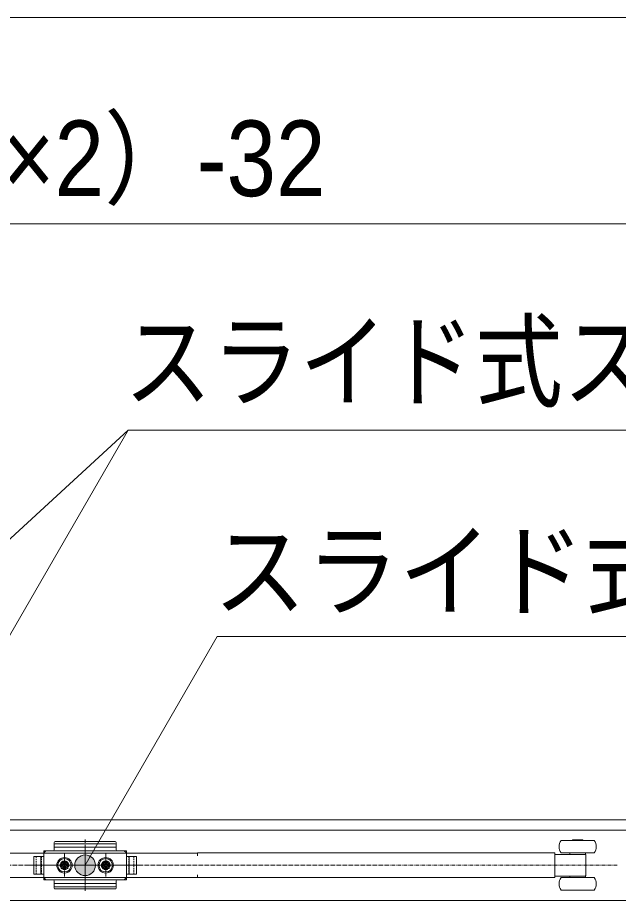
# Model space of a CAD drawing. Units: millimetres, scale not verified. Extents: x -6062 to 6062, y -3045 to 3045.
# Drawn here: x -2981.2 to -2690, y 1210.8 to 1638.9 of the extents above; entities that cross this region are included whole.
import ezdxf
from ezdxf.enums import TextEntityAlignment as Align

# ---------------------------------------------------------------- set-up
doc = ezdxf.new("R2010")
doc.units = ezdxf.units.MM
doc.header["$LTSCALE"] = 20
doc.linetypes.add('USER2', pattern=[2.91, 1.76, -0.4, 0.35, -0.4])
doc.linetypes.add('USER3', pattern=[1.11, 0.71, -0.4])
for name, color, linetype, lineweight in [('0-0_2寸法-3', 7, 'Continuous', 15), ('0-1_2寸法-1', 7, 'Continuous', 15), ('0-6_3一般', 7, 'Continuous', 15)]:
    doc.layers.add(name, color=color, linetype=linetype, lineweight=lineweight)
doc.styles.add('ＭＳ Ｐゴシック', font='')
doc.styles.get('ＭＳ Ｐゴシック').set_extended_font_data('MS PGothic')

# ---------------------------------------------------------------- blocks, each defined once
blk = doc.blocks.new('グループ-14')
at = {"layer": '0-6_3一般'}
for p, q in [((-59110, 24996.9), (6470, 24996.9)), ((-23520, 24776.7), (-23520, 24766.1)), ((-23520, 24766.1), (-23520, 24756.1)), ((-23520, 24756.1), (-23520, 24706.9)), ((-22930, 24786.7), (-23510, 24786.7)), ((-22930, 24766.1), (-23510, 24766.1)), ((-22920, 24776.7), (-22920, 24756.1)), ((-22920, 24706.9), (-22920, 24756.1)), ((-18558.8, 24796.9), (-18604, 24796.9)), ((-18284, 24796.9), (-18558.8, 24796.9)), ((-18494, 24804.9), (-18494, 24796.9)), ((-18394, 24804.9), (-18494, 24804.9)), ((-18394, 24796.9), (-18394, 24804.9)), ((-23600, 24696.9), (-23620, 24676.9)), ((-23530, 24696.9), (-23620, 24696.9)), ((-23620, 24416.9), (-23620, 24696.9)), ((-23620, 24641.9), (-23620, 24686.9)), ((-23610, 24696.9), (-22830, 24696.9)), ((-22920, 24733.9), (-23520, 24733.9)), ((-22820, 24696.9), (-22910, 24696.9)), ((-22820, 24676.9), (-22840, 24696.9)), ((-22820, 24696.9), (-22820, 24416.9)), ((-22820, 24641.9), (-22820, 24696.9)), ((-22820, 24686.9), (-22820, 24641.9)), ((-18684, 24676.9), (-22130, 24676.9)), ((-22130, 24676.9), (-22130, 24649.9)), ((-18684, 24676.9), (-18664, 24676.9)), ((-18664, 24676.9), (-18664, 24660.2)), ((-18664, 24662.9), (-18444, 24662.9)), ((-18664, 24642.9), (-18664, 24660.2)), ((-18558.8, 24676.9), (-18604, 24676.9)), ((-18284, 24676.9), (-18558.8, 24676.9)), ((-18519, 24676.9), (-18519, 24662.9)), ((-18444, 24662.9), (-18389.9, 24662.9)), ((-18389.9, 24662.9), (-18375.2, 24662.9)), ((-18375.2, 24662.9), (-18369, 24662.9)), ((-18369, 24662.9), (-18369, 24676.9)), ((-23718, 24471.9), (-23718, 24641.9)), ((-23718, 24641.9), (-23620, 24641.9)), ((-23718, 24631.9), (-23718, 24481.9)), ((-23708, 24641.9), (-23620, 24641.9)), ((-23648, 24641.9), (-23648, 24471.9)), ((-23620, 24471.9), (-23620, 24641.9)), ((-23033.2, 24570), (-23040.5, 24566.6)), ((-23033.2, 24570), (-23029.7, 24577.4)), ((-23029.4, 24566.3), (-23033.2, 24570)), ((-23029.7, 24577.4), (-23028.6, 24597.1)), ((-23029.7, 24577.4), (-23026, 24573.6)), ((-23026, 24573.6), (-23029.4, 24566.3)), ((-23028.6, 24597.1), (-23026.1, 24576.7)), ((-23026.1, 24576.7), (-23026, 24573.6)), ((-23010.3, 24577.4), (-23014, 24573.6)), ((-23013.9, 24576.7), (-23014, 24573.6)), ((-23014, 24573.6), (-23010.6, 24566.3)), ((-23011.4, 24597.1), (-23013.9, 24576.7)), ((-23010.3, 24577.4), (-23011.4, 24597.1)), ((-23010.6, 24566.3), (-23006.8, 24570)), ((-23006.8, 24570), (-23010.3, 24577.4)), ((-23006.8, 24570), (-22999.5, 24566.6)), ((-22732, 24641.9), (-22820, 24641.9)), ((-22820, 24641.9), (-22820, 24471.9)), ((-22820, 24641.9), (-22722, 24641.9)), ((-22792, 24471.9), (-22792, 24641.9)), ((-22722, 24641.9), (-22722, 24471.9)), ((-22722, 24481.9), (-22722, 24631.9)), ((-18664, 24642.9), (-18664, 24470.9)), ((-18364, 24645.5), (-18364, 24645.3)), ((-18364, 24645.3), (-18364, 24468.4)), ((-23439.8, 24562.9), (-23436.7, 24562.9)), ((-23439.8, 24550.8), (-23436.7, 24550.9)), ((-23400.2, 24562.9), (-23403.3, 24562.9)), ((-23400.2, 24550.8), (-23403.3, 24550.9)), ((-23040.5, 24566.6), (-23060.1, 24565.5)), ((-23060.1, 24565.5), (-23039.8, 24562.9)), ((-23060.1, 24548.3), (-23039.8, 24550.8)), ((-23040.5, 24547.2), (-23060.1, 24548.3)), ((-23040.5, 24566.6), (-23036.7, 24562.9)), ((-23040.5, 24547.2), (-23036.7, 24550.9)), ((-23033.2, 24543.7), (-23040.5, 24547.2)), ((-23039.8, 24562.9), (-23036.7, 24562.9)), ((-23039.8, 24550.8), (-23036.7, 24550.9)), ((-23036.7, 24562.9), (-23029.4, 24566.3)), ((-23036.7, 24550.9), (-23029.4, 24547.5)), ((-23029.4, 24547.5), (-23033.2, 24543.7)), ((-23033.2, 24543.7), (-23029.7, 24536.4)), ((-23029.7, 24536.4), (-23026, 24540.1)), ((-23029.7, 24536.4), (-23028.6, 24516.7)), ((-23026, 24540.1), (-23029.4, 24547.5)), ((-23028.6, 24516.7), (-23026.1, 24537.1)), ((-23026.1, 24537.1), (-23026, 24540.1)), ((-23014, 24540.1), (-23010.6, 24547.5)), ((-23010.3, 24536.4), (-23014, 24540.1)), ((-23013.9, 24537.1), (-23014, 24540.1)), ((-23011.4, 24516.7), (-23013.9, 24537.1)), ((-23010.3, 24536.4), (-23011.4, 24516.7)), ((-23003.3, 24562.9), (-23010.6, 24566.3)), ((-23003.3, 24550.9), (-23010.6, 24547.5)), ((-23010.6, 24547.5), (-23006.8, 24543.7)), ((-23006.8, 24543.7), (-23010.3, 24536.4)), ((-23006.8, 24543.7), (-22999.5, 24547.2)), ((-22999.5, 24566.6), (-23003.3, 24562.9)), ((-23000.2, 24562.9), (-23003.3, 24562.9)), ((-22999.5, 24547.2), (-23003.3, 24550.9)), ((-23000.2, 24550.8), (-23003.3, 24550.9)), ((-22979.9, 24565.5), (-23000.2, 24562.9)), ((-22979.9, 24548.3), (-23000.2, 24550.8)), ((-22999.5, 24566.6), (-22979.9, 24565.5)), ((-22999.5, 24547.2), (-22979.9, 24548.3)), ((-22150, 24439.9), (-24830, 24439.9)), ((-23620, 24471.9), (-23718, 24471.9)), ((-23620, 24471.9), (-23708, 24471.9)), ((-23620, 24426.9), (-23620, 24471.9)), ((-23620, 24436.9), (-23600, 24416.9)), ((-23620, 24416.9), (-23530, 24416.9)), ((-22830, 24416.9), (-23610, 24416.9)), ((-23520, 24406.9), (-23520, 24357.7)), ((-22920, 24357.7), (-22920, 24406.9)), ((-22910, 24416.9), (-22820, 24416.9)), ((-22840, 24416.9), (-22820, 24436.9)), ((-22820, 24471.9), (-22732, 24471.9)), ((-22820, 24416.9), (-22820, 24471.9)), ((-22820, 24471.9), (-22820, 24426.9)), ((-22722, 24471.9), (-22820, 24471.9)), ((-22130, 24439.9), (-22150, 24439.9)), ((-18664, 24453.6), (-18664, 24470.9)), ((-18444, 24450.9), (-18664, 24450.9)), ((-18604, 24436.9), (-18284, 24436.9)), ((-18519, 24450.9), (-18519, 24436.9)), ((-18389.9, 24450.9), (-18444, 24450.9)), ((-18369, 24436.9), (-18369, 24450.9)), ((-18364, 24464.9), (-18364, 24465)), ((-23520, 24379.9), (-22920, 24379.9)), ((-23520, 24347.7), (-23520, 24357.7)), ((-23520, 24347.7), (-23520, 24337.1)), ((-23510, 24347.7), (-22930, 24347.7)), ((-23510, 24327.1), (-22930, 24327.1)), ((-22920, 24347.7), (-22920, 24357.7)), ((-22920, 24337.1), (-22920, 24347.7)), ((-18604, 24316.9), (-18284, 24316.9))]:
    blk.add_line(p, q, dxfattribs=at)
at = {"layer": '0-6_3一般', "linetype": 'USER2'}
for p, q in [((-23220, 24309.2), (-23220, 24805.4)), ((-23420, 24678.3), (-23420, 24433.9)), ((-23420, 24451.9), (-23420, 24661.9)), ((-23220, 24393.1), (-23220, 24714.2)), ((-23020, 24678.3), (-23020, 24433.9)), ((-23020, 24451.9), (-23020, 24661.9)), ((-23420, 24600.9), (-23420, 24512.9)), ((-23020, 24481.5), (-23020, 24633.4)), ((-23020, 24600.9), (-23020, 24512.9)), ((-18062, 24556.9), (-26182, 24556.9)), ((-23766.3, 24556.9), (-22668.3, 24556.9)), ((-22658.9, 24556.9), (-23756.9, 24556.9)), ((-23545, 24556.9), (-23297, 24556.9)), ((-23525, 24556.9), (-23355, 24556.9)), ((-23464, 24556.9), (-23376, 24556.9)), ((-23335, 24556.9), (-23315, 24556.9)), ((-23145, 24556.9), (-22897, 24556.9)), ((-23125, 24556.9), (-22955, 24556.9)), ((-23064, 24556.9), (-22976, 24556.9)), ((-22935, 24556.9), (-22915, 24556.9))]:
    blk.add_line(p, q, dxfattribs=at)
at = {"layer": '0-6_3一般', "linetype": 'USER3'}
for p, q in [((-23694, 24641.9), (-23694, 24471.9)), ((-23644, 24471.9), (-23644, 24641.9)), ((-22796, 24641.9), (-22796, 24471.9)), ((-22746, 24471.9), (-22746, 24641.9)), ((-23355, 24556.9), (-23335, 24556.9)), ((-22955, 24556.9), (-22935, 24556.9))]:
    blk.add_line(p, q, dxfattribs=at)
at = {"layer": '0-6_3一般'}
for points in [[(-26002, 24216.9), (-26002, 24896.9), (-10078, 24896.9), (-10078, 24216.9)], [(-23433.2, 24570), (-23429.7, 24577.4), (-23426, 24573.6), (-23429.4, 24566.3)], [(-23406.8, 24570), (-23399.5, 24566.6), (-23403.3, 24562.9), (-23410.6, 24566.3)], [(-23433.2, 24543.7), (-23440.5, 24547.2), (-23436.7, 24550.9), (-23429.4, 24547.5)], [(-23406.8, 24543.7), (-23410.3, 24536.4), (-23414, 24540.1), (-23410.6, 24547.5)]]:
    blk.add_lwpolyline(points, close=True, dxfattribs=at)
for points in [[(-24850, 24463.9), (-24850, 24649.9), (-24850, 24673.9), (-24830, 24673.9), (-22150, 24673.9), (-22130, 24673.9)], [(-23433.2, 24570), (-23440.5, 24566.6), (-23436.7, 24562.9), (-23429.4, 24566.3)], [(-23429.7, 24577.4), (-23428.6, 24597.1), (-23426.1, 24576.7), (-23426, 24573.6)], [(-23410.3, 24577.4), (-23411.4, 24597.1), (-23413.9, 24576.7), (-23414, 24573.6)], [(-23406.8, 24570), (-23410.3, 24577.4), (-23414, 24573.6), (-23410.6, 24566.3)], [(-18364, 24648.9), (-18364, 24649), (-18364, 24649), (-18364, 24649.1), (-18364, 24649.1), (-18364, 24649.2), (-18364, 24649.2), (-18364, 24649.2), (-18364, 24649.2), (-18364, 24649.2), (-18364, 24649.2), (-18364, 24649.2), (-18364, 24649.1), (-18364, 24649.1), (-18364, 24649), (-18364, 24648.9), (-18364, 24648.9), (-18364, 24648.8), (-18364, 24648.7), (-18364, 24648.5), (-18364, 24648.4), (-18364, 24648.3), (-18364, 24648.1), (-18364, 24648), (-18364, 24647.8), (-18364, 24647.7), (-18364, 24647.5), (-18364, 24647.4), (-18364, 24647.2), (-18364, 24647.1), (-18364, 24646.9), (-18364, 24646.7), (-18364, 24646.6), (-18364, 24646.4), (-18364, 24646.3), (-18364, 24646.1), (-18364, 24646), (-18364, 24645.8), (-18364, 24645.7), (-18364, 24645.5)], [(-23440.5, 24566.6), (-23460.1, 24565.5), (-23439.8, 24562.9)], [(-23440.5, 24547.2), (-23460.1, 24548.3), (-23439.8, 24550.8)], [(-23433.2, 24543.7), (-23429.7, 24536.4), (-23426, 24540.1), (-23429.4, 24547.5)], [(-23429.7, 24536.4), (-23428.6, 24516.7), (-23426.1, 24537.1), (-23426, 24540.1)], [(-23410.3, 24536.4), (-23411.4, 24516.7), (-23413.9, 24537.1), (-23414, 24540.1)], [(-23406.8, 24543.7), (-23399.5, 24547.2), (-23403.3, 24550.9), (-23410.6, 24547.5)], [(-23399.5, 24566.6), (-23379.9, 24565.5), (-23400.2, 24562.9)], [(-23399.5, 24547.2), (-23379.9, 24548.3), (-23400.2, 24550.8)], [(-22130, 24463.9), (-22130, 24436.9), (-18684, 24436.9)], [(-18664, 24453.6), (-18664, 24436.9), (-18684, 24436.9)], [(-18369, 24450.9), (-18375.2, 24450.9), (-18389.9, 24450.9)], [(-18364, 24468.4), (-18364, 24468.3), (-18364, 24468.1), (-18364, 24468), (-18364, 24467.8), (-18364, 24467.7), (-18364, 24467.5), (-18364, 24467.4), (-18364, 24467.2), (-18364, 24467.1), (-18364, 24466.9), (-18364, 24466.8), (-18364, 24466.6), (-18364, 24466.4), (-18364, 24466.3), (-18364, 24466.1), (-18364, 24466), (-18364, 24465.8), (-18364, 24465.7), (-18364, 24465.5), (-18364, 24465.4), (-18364, 24465.3), (-18364, 24465.2), (-18364, 24465.1), (-18364, 24465), (-18364, 24464.9), (-18364, 24464.8), (-18364, 24464.8), (-18364, 24464.7), (-18364, 24464.7), (-18364, 24464.7), (-18364, 24464.6), (-18364, 24464.6), (-18364, 24464.6), (-18364, 24464.7), (-18364, 24464.7), (-18364, 24464.7), (-18364, 24464.8), (-18364, 24464.8), (-18364, 24464.9)]]:
    blk.add_lwpolyline(points, dxfattribs=at)
for centre, radius in [((-23420, 24556.9), 75), ((-23420, 24556.9), 65), ((-23020, 24556.9), 75), ((-23020, 24556.9), 65)]:
    blk.add_circle(centre, radius, dxfattribs=at)
at = {"layer": '0-6_3一般', "linetype": 'USER3'}
for centre, radius in [((-23420, 24556.9), 42), ((-23420, 24556.9), 40), ((-23420, 24556.9), 40), ((-23420, 24556.9), 32.4), ((-23420, 24556.9), 30), ((-23020, 24556.9), 42), ((-23020, 24556.9), 40), ((-23020, 24556.9), 40), ((-23020, 24556.9), 32.4), ((-23020, 24556.9), 30)]:
    blk.add_circle(centre, radius, dxfattribs=at)
at = {"layer": '0-6_3一般'}
for centre, radius, start, end in [((-23510, 24776.7), 10, 90, 180), ((-23510, 24756.1), 10, 90, 180), ((-22930, 24776.7), 10, 0, 90), ((-22930, 24756.1), 10, 0, 90), ((-18524, 24736.9), 100, 143.1301, 216.8699), ((-18364, 24736.9), 100, 323.1301, 36.8699), ((-23610, 24686.9), 10, 90, 180), ((-23530, 24706.9), 10, 270, 0), ((-22910, 24706.9), 10, 180, 270), ((-22830, 24686.9), 10, 0, 90), ((-18384, 24649.6), 20, 359.74972, 42.54335), ((-23708, 24631.9), 10, 90, 180), ((-23420, 24551.9), 46, 79.19486, 100.80514), ((-23420, 24556.9), 20.7, 72.98773, 107.01227), ((-23020, 24551.9), 46, 79.19486, 100.80514), ((-23020, 24556.9), 20.7, 72.98773, 107.01227), ((-22732, 24631.9), 10, 0, 90), ((-23415, 24556.9), 46, 169.19486, 180), ((-23415, 24556.9), 46, 180, 190.80514), ((-23420, 24556.9), 20.7, 162.98773, 197.01227), ((-23420, 24561.8), 46, 259.19486, 280.80514), ((-23420, 24556.9), 20.7, 252.98773, 287.01227), ((-23420, 24556.9), 20.7, 342.98773, 17.01227), ((-23425, 24556.9), 46, 0, 10.80514), ((-23425, 24556.9), 46, 349.19486, 0), ((-23015, 24556.9), 46, 169.19486, 180), ((-23015, 24556.9), 46, 180, 190.80514), ((-23020, 24556.9), 20.7, 162.98773, 197.01227), ((-23020, 24561.8), 46, 259.19486, 280.80514), ((-23020, 24556.9), 20.7, 252.98773, 287.01227), ((-23020, 24556.9), 20.7, 342.98773, 17.01227), ((-23025, 24556.9), 46, 0, 10.80514), ((-23025, 24556.9), 46, 349.19486, 0), ((-23708, 24481.9), 10, 180, 270), ((-23610, 24426.9), 10, 180, 270), ((-23530, 24406.9), 10, 0, 90), ((-22910, 24406.9), 10, 90, 180), ((-22830, 24426.9), 10, 270, 0), ((-22732, 24481.9), 10, 270, 0), ((-18524, 24376.9), 100, 143.1301, 216.8699), ((-18384, 24464.2), 20, 315.93951, 0.24905), ((-18364, 24376.9), 100, 323.1301, 36.8699), ((-23510, 24357.7), 10, 180, 270), ((-23510, 24337.1), 10, 180, 270), ((-22930, 24357.7), 10, 270, 0), ((-22930, 24337.1), 10, 270, 0)]:
    blk.add_arc(centre, radius, start, end, dxfattribs=at)

msp = doc.modelspace()

# ---------------------------------------------------------------- hatches: boundary and pattern name
at = {"layer": '0-0_2寸法-3'}
msp.add_hatch(color=256, dxfattribs=at).paths.add_polyline_path([(-2943.49, 1227.86, 1), (-2953.51, 1227.86, 1)])

# ---------------------------------------------------------------- linework, layer by layer
msp.add_line((-3157.2, 1227.84), (-2927.67, 1438.86), dxfattribs=at)
for points in [[(-3049.5, 1227.84), (-2927.67, 1438.86), (-2508.44, 1438.86)], [(-2948.5, 1227.86), (-2884.41, 1338.86), (-2477.53, 1338.86)]]:
    msp.add_lwpolyline(points, dxfattribs=at)
msp.add_circle((-2948.5, 1227.86), 5.01, dxfattribs=at)
at = {"layer": '0-1_2寸法-1'}
for p, q in [((-1478.51, 1638.86), (-4728.49, 1638.86)), ((-2306.51, 1538.86), (-3900.49, 1538.86))]:
    msp.add_line(p, q, dxfattribs=at)

# ---------------------------------------------------------------- block references
at = {"layer": '0-6_3一般', "xscale": 0.05, "yscale": 0.05}
msp.add_blockref('グループ-14', (-1787.5, 0), dxfattribs=at)

# ---------------------------------------------------------------- texts
at = {"layer": '0-0_2寸法-3', "style": 'ＭＳ Ｐゴシック'}
for s, height, width, p in [('スライド式ストッパー', 36.69, 0.85, (-2929.6, 1442.92)), ('スライド式受け金具', 36.66, 0.9, (-2886.34, 1341.41))]:
    msp.add_text(s, height=height, dxfattribs=dict(at, width=width)).set_placement(p, align=Align.BOTTOM_LEFT)
at = {"layer": '0-1_2寸法-1', "style": 'ＭＳ Ｐゴシック', "width": 0.9}
msp.add_text('有効開口幅\u3000（DW×2）-32', height=36.66, dxfattribs=at).set_placement((-3375.46, 1541.31), align=Align.BOTTOM_LEFT)

doc.saveas('drawing.dxf')
